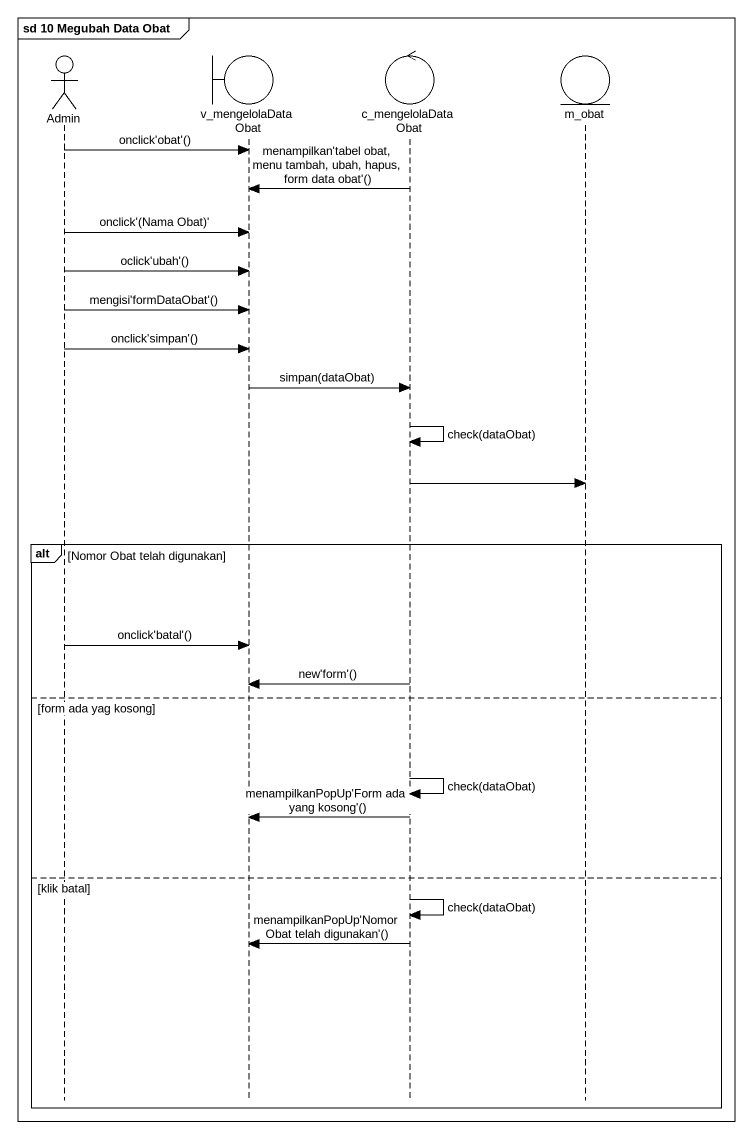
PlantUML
@startuml
mainframe sd 10 Megubah Data Obat
hide footbox
actor Admin
boundary v_mengelolaDataObat
control c_mengelolaDataObat
entity m_obat

Admin -> v_mengelolaDataObat : onclick'obat'()
c_mengelolaDataObat -> v_mengelolaDataObat : menampilkan'tabel obat, menu tambah, ubah, hapus, form data obat'()
Admin -> v_mengelolaDataObat : onclick'(Nama Obat)'
Admin -> v_mengelolaDataObat : oclick'ubah'()
Admin -> v_mengelolaDataObat : mengisi'formDataObat'()
Admin -> v_mengelolaDataObat : onclick'simpan'()
v_mengelolaDataObat -> c_mengelolaDataObat : simpan(dataObat)
c_mengelolaDataObat -> c_mengelolaDataObat : check(dataObat)
c_mengelolaDataObat -> m_obat
alt Nomor Obat telah digunakan
  Admin -> v_mengelolaDataObat : onclick'batal'()
  c_mengelolaDataObat -> v_mengelolaDataObat : new'form'()
else form ada yag kosong
  c_mengelolaDataObat -> c_mengelolaDataObat : check(dataObat)
  c_mengelolaDataObat -> v_mengelolaDataObat : menampilkanPopUp'Form ada yang kosong'()
else klik batal
  c_mengelolaDataObat -> c_mengelolaDataObat : check(dataObat)
  c_mengelolaDataObat -> v_mengelolaDataObat : menampilkanPopUp'Nomor Obat telah digunakan'()
end
@enduml
